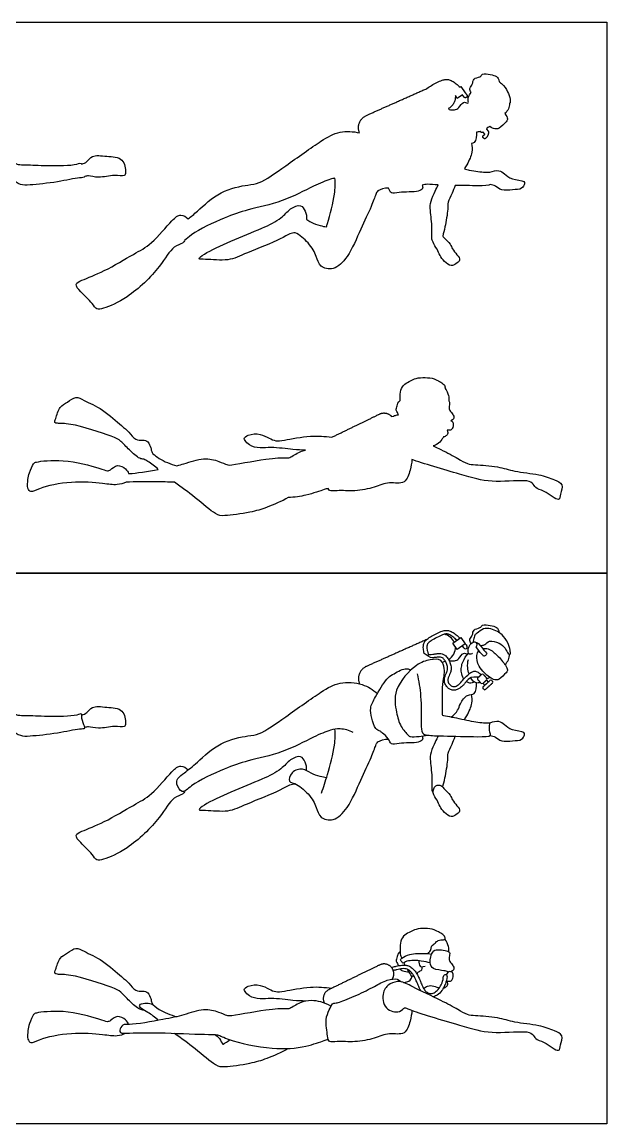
# Model space of a CAD drawing. Header units: millimetres. Extents: x 144.8 to 160.3, y 0.8 to 12.7.
# Drawn here: x 157.489 to 160.098, y 6.8 to 11.717 of the extents above; entities that cross this region are included whole.
import ezdxf

# ---------------------------------------------------------------- set-up
doc = ezdxf.new("R2010")
doc.units = ezdxf.units.MM
for name, color, linetype, true_color in [('AG-OUTLINE', 7, 'Continuous', 0x8000ff), ('AG-PEOPLE', 7, 'Continuous', 0x66ccff), ('X-VPRT', 6, 'Continuous', 0xff00ff)]:
    doc.layers.add(name, color=color, linetype=linetype, true_color=true_color)

msp = doc.modelspace()

# ---------------------------------------------------------------- linework, layer by layer
at = {"layer": 'AG-OUTLINE'}
for points in [[(159.4427, 11.4255), (159.4467, 11.4283), (159.4661, 11.4005)], [(159.453, 11.3914), (159.4306, 11.3757), (159.4217, 11.3884)], [(159.5533, 11.216), (159.5453, 11.2248)], [(159.5607, 11.2389), (159.5687, 11.23)]]:
    msp.add_lwpolyline(points, dxfattribs=at)
for points, knots in [([(159.294, 11.4198), (159.3022, 11.4264), (159.3169, 11.4347), (159.3392, 11.447), (159.3602, 11.4566), (159.3789, 11.4614), (159.3963, 11.4598), (159.4132, 11.4508), (159.4285, 11.4384), (159.4383, 11.4296), (159.4427, 11.4255)], [3.7504632, 3.7504632, 3.7504632, 3.7504632, 3.8287863, 3.9193423, 4.004854, 4.0591588, 4.1114536, 4.1764701, 4.2481181, 4.3082053, 4.3082053, 4.3082053, 4.3082053]), ([(159.4924, 11.4015), (159.4889, 11.4071), (159.4825, 11.4221), (159.5008, 11.4384), (159.4991, 11.4672), (159.5343, 11.4691), (159.5411, 11.4888), (159.5782, 11.4819), (159.6061, 11.4768), (159.6145, 11.4633), (159.6177, 11.4501)], [0, 0, 0, 0, 0.275397, 0.563187, 0.862371, 1.189815, 1.439461, 1.796956, 2.132199, 2.393691, 2.393691, 2.393691, 2.393691]), ([(159.6177, 11.4501), (159.6219, 11.4473), (159.6341, 11.4375), (159.6577, 11.4064), (159.6661, 11.3752), (159.6683, 11.3566), (159.6631, 11.354)], [-2.869663, -2.869663, -2.869663, -2.869663, -2.680866, -2.285493, -1.925115, -1.671426, -1.671426, -1.671426, -1.671426]), ([(159.3941, 11.3258), (159.4016, 11.3238), (159.418, 11.3237), (159.4389, 11.3324), (159.4557, 11.3638), (159.4709, 11.3569), (159.4765, 11.3542)], [0, 0, 0, 0, 0.276522, 0.547925, 0.864902, 1.110295, 1.110295, 1.110295, 1.110295]), ([(159.4804, 11.3585), (159.4783, 11.3634), (159.4782, 11.383), (159.4863, 11.3958), (159.4924, 11.4015)], [0.2950864, 0.2950864, 0.2950864, 0.2950864, 0.5046279, 0.795665, 0.795665, 0.795665, 0.795665]), ([(159.6432, 11.3084), (159.6493, 11.2993), (159.6579, 11.2829), (159.6483, 11.2718), (159.6273, 11.2489), (159.6166, 11.2429), (159.6094, 11.2389), (159.5967, 11.2387), (159.5842, 11.2446), (159.5759, 11.2505)], [2.948003, 2.948003, 2.948003, 2.948003, 3.183397, 3.402937, 3.777639, 3.777639, 3.777639, 4.03128, 4.304219, 4.304219, 4.304219, 4.304219]), ([(159.6631, 11.354), (159.663, 11.3458), (159.6602, 11.3291), (159.6496, 11.3144), (159.6432, 11.3084)], [-0.5778474, -0.5778474, -0.5778474, -0.5778474, -0.2936493, 0, 0, 0, 0]), ([(158.2298, 10.838), (158.2425, 10.8479), (158.2833, 10.8818), (158.3681, 10.9657), (158.4962, 10.9913), (158.5504, 10.9942), (158.669, 11.0771), (158.8192, 11.1853), (158.8994, 11.2319), (158.9665, 11.2288), (158.9941, 11.2221)], [5.681438, 5.681438, 5.681438, 5.681438, 6.021556, 6.683772, 7.321634, 7.734945, 8.411487, 9.204973, 9.762435, 10.257848, 10.257848, 10.257848, 10.257848]), ([(159.5155, 11.2259), (159.5182, 11.2103), (159.5136, 11.1801), (159.4985, 11.1755), (159.4943, 11.1747)], [-1.8052505, -1.8052505, -1.8052505, -1.8052505, -1.4108198, -1.2762526, -1.2762526, -1.2762526, -1.2762526]), ([(159.4943, 11.1747), (159.4965, 11.1619), (159.4987, 11.134), (159.4816, 11.0935), (159.4658, 11.0673), (159.4619, 11.061)], [-3.3514971, -3.3514971, -3.3514971, -3.3514971, -2.9937081, -2.5493071, -2.410511, -2.410511, -2.410511, -2.410511]), ([(157.3899, 11.1223), (157.4136, 11.1081), (157.4514, 11.0904), (157.4708, 11.0795), (157.5107, 11.0802), (157.6016, 11.0752), (157.7269, 11.0757), (157.752, 11.0899), (157.7559, 11.0825)], [3.093581, 3.093581, 3.093581, 3.093581, 3.517519, 3.774498, 4.097412, 4.637961, 5.262203, 5.521277, 5.521277, 5.521277, 5.521277]), ([(157.7559, 11.0825), (157.7637, 11.0857), (157.7803, 11.0918), (157.8004, 11.1261), (157.8672, 11.1162), (157.944, 11.1148), (157.953, 11.0474), (157.9473, 11.0252), (157.8974, 11.0379), (157.8323, 11.0177), (157.786, 11.0329), (157.7743, 11.0289), (157.769, 11.0277)], [0, 0, 0, 0, 0.264539, 0.568826, 0.992126, 1.434216, 1.830584, 2.042862, 2.390657, 2.838711, 3.193427, 3.406458, 3.406458, 3.406458, 3.406458]), ([(157.769, 11.0277), (157.7662, 11.0224), (157.7381, 11.0229), (157.6476, 11.0009), (157.528, 10.9895), (157.4808, 10.9878), (157.4399, 11.0196), (157.3509, 11.0389), (157.2985, 11.0756), (157.2828, 11.0774), (157.2765, 11.0768)], [6.071273, 6.071273, 6.071273, 6.071273, 6.332975, 6.869522, 7.467786, 7.822873, 8.195216, 8.71649, 9.141791, 9.380445, 9.380445, 9.380445, 9.380445]), ([(158.8847, 11.02), (158.8783, 11.0189), (158.8528, 11.0124), (158.7835, 10.9834), (158.6521, 10.9123), (158.4946, 10.8803), (158.3949, 10.8462), (158.2573, 10.7829), (158.223, 10.7477), (158.2149, 10.7435)], [0.649562, 0.649562, 0.649562, 0.649562, 0.824676, 1.343468, 2.053533, 2.7728, 3.380004, 4.113445, 4.382067, 4.382067, 4.382067, 4.382067]), ([(158.8468, 10.8024), (158.8482, 10.8072), (158.8609, 10.8503), (158.8875, 10.9489), (158.8856, 10.9961), (158.8847, 11.02)], [0.447201, 0.447201, 0.447201, 0.447201, 0.534125, 1.198796, 1.683386, 1.683386, 1.683386, 1.683386]), ([(159.4619, 11.061), (159.4693, 11.0594), (159.504, 11.0521), (159.5491, 11.0447), (159.5742, 11.048), (159.5759, 11.0463)], [-5.04288, -5.04288, -5.04288, -5.04288, -4.9074062, -4.409455, -4.1430752, -4.1430752, -4.1430752, -4.1430752]), ([(159.5759, 11.0463), (159.5879, 11.0527), (159.6176, 11.0582), (159.6421, 11.0389), (159.672, 11.0126), (159.7291, 11.0099), (159.7325, 10.9944), (159.719, 10.9684), (159.6766, 10.9698), (159.6273, 10.9611), (159.6026, 10.986), (159.5857, 10.99), (159.5777, 10.9921)], [-3.297292, -3.297292, -3.297292, -3.297292, -2.931298, -2.623316, -2.255817, -1.842571, -1.654225, -1.373828, -1.00753, -0.607774, -0.285679, 0, 0, 0, 0]), ([(159.1232, 10.9758), (159.1072, 10.9776), (159.0733, 10.9652), (159.0665, 10.947), (159.0451, 10.888), (158.9988, 10.7921), (158.9474, 10.6699), (158.8834, 10.6067), (158.8147, 10.6214), (158.8021, 10.6762), (158.7764, 10.7254), (158.7252, 10.7678), (158.7074, 10.776)], [-6.758934, -6.758934, -6.758934, -6.758934, -6.360489, -6.117351, -5.682702, -5.077221, -4.40925, -3.889958, -3.466137, -3.054805, -2.534527, -2.10587, -2.10587, -2.10587, -2.10587]), ([(159.2734, 10.9892), (159.2754, 10.9849), (159.2788, 10.9729), (159.2553, 10.956), (159.1728, 10.9608), (159.1342, 10.947), (159.1286, 10.9671), (159.1232, 10.9758)], [0, 0, 0, 0, 0.21692, 0.491506, 1.0205, 1.357299, 1.640295, 1.640295, 1.640295, 1.640295]), ([(159.3234, 10.735), (159.3209, 10.7389), (159.3133, 10.7477), (159.3209, 10.7981), (159.3085, 10.8752), (159.31, 10.9164), (159.3318, 10.9616), (159.3407, 10.9806), (159.3456, 10.9901)], [-2.214264, -2.214264, -2.214264, -2.214264, -2.001522, -1.603106, -1.090744, -0.719368, -0.324103, 0, 0, 0, 0]), ([(159.4212, 10.988), (159.4161, 10.9757), (159.406, 10.9481), (159.3866, 10.912), (159.3901, 10.8817), (159.376, 10.8004), (159.3691, 10.7752), (159.3653, 10.7617)], [-1.866371, -1.866371, -1.866371, -1.866371, -1.580516, -1.201932, -0.883233, -0.371769, 0, 0, 0, 0]), ([(159.5777, 10.9921), (159.5725, 10.9869), (159.524, 10.9856), (159.4549, 10.9872), (159.4212, 10.988)], [-3.4777463, -3.4777463, -3.4777463, -3.4777463, -3.0575493, -2.6013572, -2.6013572, -2.6013572, -2.6013572]), ([(158.7074, 10.776), (158.6992, 10.7754), (158.6799, 10.7736), (158.6404, 10.7431), (158.4893, 10.6886), (158.4133, 10.6472), (158.3152, 10.6601), (158.267, 10.656), (158.3099, 10.6889), (158.4226, 10.7423), (158.5556, 10.7932), (158.6457, 10.8374), (158.6812, 10.8843), (158.7334, 10.9063), (158.7541, 10.8727), (158.7592, 10.8479), (158.7581, 10.8352)], [-6.582527, -6.582527, -6.582527, -6.582527, -6.297629, -5.899808, -5.177307, -4.625938, -4.056849, -3.74623, -3.426019, -2.768796, -2.067367, -1.504366, -1.065162, -0.676453, -0.354193, 0, 0, 0, 0]), ([(158.2149, 10.7435), (158.2121, 10.7387), (158.2064, 10.7265), (158.157, 10.7163), (158.1044, 10.6167), (157.9677, 10.4858), (157.8582, 10.4394), (157.8201, 10.4307), (157.8022, 10.4651), (157.7518, 10.5099), (157.7204, 10.5482), (157.7622, 10.5675), (157.8598, 10.6046), (157.986, 10.6822), (158.0677, 10.7231), (158.1528, 10.829), (158.1951, 10.8647), (158.2213, 10.8467), (158.2298, 10.838)], [0, 0, 0, 0, 0.23349, 0.601215, 1.198037, 2.002378, 2.622015, 2.934262, 3.262594, 3.751369, 4.104692, 4.425716, 5.022444, 5.720689, 6.28194, 6.944529, 7.339622, 7.686188, 7.686188, 7.686188, 7.686188]), ([(158.7581, 10.8352), (158.7648, 10.8319), (158.7834, 10.8199), (158.8182, 10.808), (158.8373, 10.804), (158.8468, 10.8024)], [-0.8839054, -0.8839054, -0.8839054, -0.8839054, -0.6847289, -0.3080924, 0, 0, 0, 0]), ([(159.3707, 10.7553), (159.3783, 10.7467), (159.4016, 10.7262), (159.4075, 10.7037), (159.4285, 10.6797), (159.4485, 10.653), (159.4235, 10.6382), (159.4031, 10.6235), (159.3716, 10.6481), (159.3521, 10.6746), (159.3421, 10.7031), (159.3255, 10.723), (159.3234, 10.735)], [-4.001396, -4.001396, -4.001396, -4.001396, -3.634249, -3.357218, -3.030291, -2.732689, -2.458136, -2.185642, -1.846324, -1.513667, -1.198413, -0.857991, -0.857991, -0.857991, -0.857991]), ([(159.1756, 10.0282), (159.1756, 10.0315), (159.1757, 10.0463), (159.1755, 10.075), (159.1941, 10.1036), (159.2223, 10.1145), (159.2461, 10.1293), (159.2878, 10.1316), (159.3267, 10.127), (159.3512, 10.1125), (159.3711, 10.1016), (159.3772, 10.0898), (159.3746, 10.0828)], [-4.351227, -4.351227, -4.351227, -4.351227, -4.247273, -3.892871, -3.561088, -3.243641, -2.935325, -2.5582, -2.188451, -1.876858, -1.595502, -1.372123, -1.372123, -1.372123, -1.372123]), ([(159.3746, 10.0828), (159.3824, 10.0733), (159.393, 10.0501), (159.393, 10.0346), (159.3925, 10.027)], [-0.6212659, -0.6212659, -0.6212659, -0.6212659, -0.2730945, 0, 0, 0, 0]), ([(158.0318, 9.7663), (158.0257, 9.767), (158.0117, 9.7671), (157.9654, 9.8071), (157.9304, 9.8496), (157.8878, 9.8702), (157.7094, 9.9286), (157.6506, 9.9244), (157.6317, 9.9292), (157.6407, 9.9501), (157.6545, 10.0032), (157.6919, 10.0186), (157.7294, 10.0508), (157.7685, 10.0253), (157.8516, 9.9907), (157.9301, 9.9153), (157.9662, 9.8905), (157.9922, 9.8482), (158.028, 9.8528), (158.0517, 9.8469), (158.0645, 9.8175), (158.0652, 9.8041), (158.0703, 9.7942), (158.073, 9.7898)], [0, 0, 0, 0, 0.246198, 0.686734, 1.106726, 1.507042, 2.292906, 2.736093, 2.933631, 3.177446, 3.59482, 3.958734, 4.332518, 4.690828, 5.243435, 5.839743, 6.224232, 6.602032, 6.927377, 7.200959, 7.510864, 7.724561, 7.950912, 7.950912, 7.950912, 7.950912]), ([(159.1678, 9.9645), (159.1665, 9.9679), (159.1628, 9.9771), (159.1552, 9.9839), (159.1631, 10.0045), (159.1646, 10.0207), (159.1756, 10.0282)], [-1.002268, -1.002268, -1.002268, -1.002268, -0.864978, -0.624428, -0.311471, 0, 0, 0, 0]), ([(159.3925, 10.027), (159.3983, 10.0185), (159.3927, 10.0017), (159.3934, 9.9866), (159.4079, 9.9697), (159.4177, 9.9558), (159.414, 9.9439), (159.4018, 9.9376)], [2.367822, 2.367822, 2.367822, 2.367822, 2.687238, 2.95821, 3.278325, 3.561527, 3.822843, 3.822843, 3.822843, 3.822843]), ([(159.1373, 9.9564), (159.1499, 9.9603), (159.1571, 9.9621), (159.1644, 9.9638), (159.1678, 9.9645)], [0.0454366, 0.0454366, 0.0454366, 0.0454366, 0.099878, 0.1491986, 0.1491986, 0.1491986, 0.1491986]), ([(159.4018, 9.9376), (159.407, 9.9361), (159.4151, 9.9283), (159.4108, 9.9009), (159.3978, 9.8945), (159.389, 9.8949), (159.3855, 9.8958)], [-0.9364342, -0.9364342, -0.9364342, -0.9364342, -0.7182747, -0.4340184, -0.2186902, -0.0590668, -0.0590668, -0.0590668, -0.0590668]), ([(159.3855, 9.8958), (159.3866, 9.8921), (159.3892, 9.8836), (159.3847, 9.8717), (159.3741, 9.8664), (159.3688, 9.8652)], [-1.545326, -1.545326, -1.545326, -1.545326, -1.4014725, -1.1817945, -1.0017089, -1.0017089, -1.0017089, -1.0017089]), ([(158.753, 9.8066), (158.7345, 9.8074), (158.699, 9.8081), (158.6007, 9.8218), (158.5534, 9.8133), (158.5019, 9.8249), (158.4853, 9.8486), (158.4762, 9.8589), (158.4994, 9.8786), (158.5522, 9.8813), (158.59, 9.8604), (158.6214, 9.8453), (158.6613, 9.8514), (158.7787, 9.8743), (158.8388, 9.8682), (158.8703, 9.8638)], [0, 0, 0, 0, 0.42741, 0.989308, 1.398104, 1.798298, 2.099012, 2.277752, 2.556566, 2.971349, 3.34967, 3.672121, 4.02858, 4.648542, 5.208015, 5.208015, 5.208015, 5.208015]), ([(159.3688, 9.8652), (159.3666, 9.8613), (159.3588, 9.8492), (159.3454, 9.835), (159.3319, 9.8284), (159.3232, 9.8259)], [1.436018, 1.436018, 1.436018, 1.436018, 1.4833382, 1.5880567, 1.6392722, 1.6392722, 1.6392722, 1.6392722]), ([(158.073, 9.7898), (158.0812, 9.7844), (158.1052, 9.7623), (158.1523, 9.7441), (158.1798, 9.7372)], [1.6888171, 1.6888171, 1.6888171, 1.6888171, 1.974939, 2.5037988, 2.5037988, 2.5037988, 2.5037988]), ([(158.1798, 9.7372), (158.1903, 9.7397), (158.2277, 9.7496), (158.2976, 9.7765), (158.3636, 9.7589), (158.4029, 9.7413), (158.4146, 9.7377), (158.579, 9.7699), (158.6609, 9.7737), (158.6842, 9.7703), (158.72, 9.7976), (158.7452, 9.8051), (158.753, 9.8066)], [-4.899355, -4.899355, -4.899355, -4.899355, -4.696009, -4.150199, -3.675281, -3.321043, -3.123784, -2.388718, -1.854162, -1.598779, -1.183847, -0.993781, -0.993781, -0.993781, -0.993781]), ([(159.3232, 9.8259), (159.3348, 9.8203), (159.3795, 9.7986), (159.4296, 9.7712), (159.4756, 9.7436), (159.5127, 9.7409), (159.614, 9.7352), (159.6846, 9.7094), (159.7939, 9.7007), (159.8601, 9.6767), (159.9058, 9.6559), (159.8899, 9.6132), (159.8876, 9.5697), (159.8182, 9.6293), (159.7784, 9.6333), (159.7671, 9.6648), (159.7242, 9.6739), (159.5728, 9.6591), (159.4569, 9.6952), (159.2732, 9.7478), (159.2282, 9.765)], [2.948952, 2.948952, 2.948952, 2.948952, 3.129842, 3.662269, 4.059997, 4.408171, 4.973406, 5.487283, 6.080675, 6.572179, 6.932424, 7.299135, 7.590207, 8.078299, 8.446516, 8.736123, 9.090378, 9.774333, 10.472168, 11.282708, 11.282708, 11.282708, 11.282708]), ([(157.9529, 9.6636), (157.9401, 9.6583), (157.9113, 9.6485), (157.844, 9.6595), (157.7101, 9.6701), (157.5721, 9.6416), (157.5282, 9.6145), (157.5115, 9.6375), (157.5146, 9.6769), (157.52, 9.7043), (157.5392, 9.7487), (157.5553, 9.7555), (157.6784, 9.7698), (157.8258, 9.7294), (157.869, 9.7123), (157.8841, 9.7181), (157.9135, 9.747), (157.9528, 9.7241), (157.9611, 9.7098), (157.9644, 9.7023)], [-7.012686, -7.012686, -7.012686, -7.012686, -6.643875, -6.182795, -5.50629, -4.818289, -4.450139, -4.194217, -3.841471, -3.519031, -3.138457, -2.915998, -2.292285, -1.561135, -1.198723, -0.985041, -0.641746, -0.284738, 0, 0, 0, 0]), ([(158.0967, 9.7206), (158.0823, 9.7337), (158.0577, 9.7538), (158.0374, 9.7631), (158.0318, 9.7663)], [0, 0, 0, 0, 0.4375332, 0.6362894, 0.6362894, 0.6362894, 0.6362894]), ([(159.2282, 9.765), (159.2274, 9.7489), (159.2206, 9.7195), (159.2013, 9.6502), (159.1237, 9.6676), (159.0607, 9.6386), (158.9748, 9.6215), (158.8995, 9.6287), (158.862, 9.6213), (158.8562, 9.6317), (158.8549, 9.636)], [-4.839511, -4.839511, -4.839511, -4.839511, -4.441168, -4.003739, -3.540402, -3.060498, -2.523644, -2.016695, -1.681037, -1.53247, -1.53247, -1.53247, -1.53247]), ([(157.9644, 9.7023), (157.9655, 9.7023), (157.9937, 9.7024), (158.0511, 9.7122), (158.0967, 9.7206)], [-5.9884835, -5.9884835, -5.9884835, -5.9884835, -5.9613208, -5.3521425, -5.3521425, -5.3521425, -5.3521425]), ([(158.1697, 9.6631), (158.1554, 9.6636), (158.0751, 9.6662), (157.9991, 9.6656), (157.9577, 9.6637), (157.9529, 9.6636)], [-8.0000312, -8.0000312, -8.0000312, -8.0000312, -7.8439787, -7.1230192, -7.0158852, -7.0158852, -7.0158852, -7.0158852]), ([(158.6765, 9.595), (158.6464, 9.578), (158.5807, 9.5493), (158.5092, 9.5283), (158.3922, 9.511), (158.3499, 9.5177), (158.2586, 9.6), (158.2006, 9.6406), (158.1697, 9.6631)], [-3.305358, -3.305358, -3.305358, -3.305358, -2.721742, -2.207006, -1.600099, -1.227853, -0.613462, 0, 0, 0, 0]), ([(158.8549, 9.636), (158.8486, 9.6341), (158.8345, 9.6305), (158.7653, 9.6052), (158.7047, 9.5963), (158.6765, 9.595)], [-11.718404, -11.718404, -11.718404, -11.718404, -11.464338, -10.938118, -10.546163, -10.546163, -10.546163, -10.546163])]:
    msp.add_open_spline(points, degree=3, knots=knots, dxfattribs=at)
for points, weights, degree, knots in [([(158.9941, 11.2221), (158.9721, 11.2764), (159.0256, 11.3002), (159.1529, 11.3569), (159.294, 11.4198)], [0.985910677189, 0.714329556957, 1, 1, 1], 2, [-3.345735, -3.345735, -3.345735, -3.040782, -3.040782, -2.126353, -2.126353, -2.126353]), ([(159.4661, 11.4005), (159.4685, 11.3975), (159.4708, 11.3945), (159.473, 11.3914), (159.4757, 11.3876), (159.4749, 11.383), (159.471, 11.3803), (159.4672, 11.3776), (159.4626, 11.3784), (159.4599, 11.3822), (159.4577, 11.3854), (159.4554, 11.3884), (159.453, 11.3914)], [1, 1, 1, 1, 0.804737854125, 0.804737854125, 1, 0.804737854125, 0.804737854125, 1, 1, 1, 1], 3, [4.4207251, 4.4207251, 4.4207251, 4.4207251, 4.4581136, 4.4581136, 4.4581136, 4.4992307, 4.4992307, 4.4992307, 4.5403477, 4.5403477, 4.5403477, 4.5779004, 4.5779004, 4.5779004, 4.5779004]), ([(159.5453, 11.2248), (159.5405, 11.2204), (159.5361, 11.2252), (159.5345, 11.227), (159.5328, 11.2288)], [1, 0.707106781184, 1, 1, 1], 2, [0.30477632, 0.30477632, 0.30477632, 0.33815998, 0.33815998, 0.35412362, 0.35412362, 0.35412362]), ([(159.5456, 11.2011), (159.5417, 11.2054), (159.546, 11.2093), (159.5496, 11.2127), (159.5533, 11.216)], [1, 0.707106781186, 1, 1, 1], 2, [0, 0, 0, 0.03006074, 0.03006074, 0.05278855, 0.05278855, 0.05278855]), ([(159.5687, 11.23), (159.5718, 11.2112), (159.5567, 11.1975), (159.5524, 11.1936), (159.5485, 11.1979), (159.547, 11.1995), (159.5456, 11.2011)], [1, 1, 1, 0.707106781188, 1, 1, 1], 2, [0.1006533, 0.1006533, 0.1006533, 0.2597763, 0.2597763, 0.3110336, 0.3110336, 0.3350309, 0.3350309, 0.3350309]), ([(158.8703, 9.8638), (158.9816, 9.918), (159.0841, 9.9679), (159.1153, 9.9831), (159.1373, 9.9564)], [1, 1, 1, 0.754113887908, 0.921074344028], 2, [-2.1297021, -2.1297021, -2.1297021, -1.4257041, -1.4257041, -1.2353211, -1.2353211, -1.2353211])]:
    msp.add_rational_spline(points, weights, degree=degree, knots=knots, dxfattribs=at)
for points, weights in [([(159.4217, 11.3884), (159.425, 11.3499), (159.3914, 11.3307)], [0.898304588762, 0.783818233246, 0.962220697153]), ([(159.5628, 11.2438), (159.5629, 11.2408), (159.5607, 11.2389)], [0.854419389674, 0.842291835236, 1])]:
    msp.add_rational_spline(points, weights, degree=2, dxfattribs=at)
for points in [[(159.4765, 11.3542), (159.4778, 11.3557), (159.4791, 11.3572), (159.4804, 11.3585)], [(159.3914, 11.3307), (159.3923, 11.3291), (159.3932, 11.3274), (159.3941, 11.3258)], [(159.5328, 11.2288), (159.5269, 11.2265), (159.5209, 11.225), (159.5155, 11.2259)], [(159.5759, 11.2505), (159.5715, 11.2479), (159.5673, 11.2459), (159.5628, 11.2438)], [(159.2983, 10.9933), (159.2899, 10.9916), (159.2819, 10.9903), (159.2734, 10.9892)], [(159.3456, 10.9901), (159.3264, 10.9906), (159.3108, 10.9914), (159.2983, 10.9933)], [(159.3653, 10.7617), (159.3669, 10.7598), (159.3686, 10.7577), (159.3707, 10.7553)]]:
    msp.add_open_spline(points, degree=3, dxfattribs=at)
at = {"layer": 'AG-PEOPLE'}
msp.add_line((159.3638, 8.8599), (159.3768, 8.8657), dxfattribs=at)
for points in [[(159.4112, 8.9454), (159.4467, 8.9701), (159.4661, 8.9423), (159.4306, 8.9175)], [(159.5453, 8.7666), (159.5607, 8.7807), (159.5687, 8.7719), (159.5533, 8.7578)]]:
    msp.add_lwpolyline(points, close=True, dxfattribs=at)
for centre, radius, start, end in [((159.3613, 8.9252), 0.0607, 23.493, 79.8542), ((159.3613, 8.9252), 0.0607, 299.7453, 4.8128), ((159.4665, 8.9286), 0.00798, 215.0403, 35.0403), ((159.5424, 8.8007), 0.00648, 42.3162, 132.3162), ((159.527, 8.7867), 0.00648, 132.3162, 222.3162), ((159.5304, 8.7985), 0.00798, 213.7527, 222.3162), ((159.5409, 8.7714), 0.00648, 222.3162, 312.3162), ((159.5499, 8.7468), 0.00583, 132.3162, 222.3162), ((159.5563, 8.7855), 0.00648, 312.3162, 42.3162), ((159.58, 8.7742), 0.00583, 42.3162, 132.3162), ((159.5829, 8.771), 0.00583, 312.3162, 42.3162), ((159.5528, 8.7437), 0.00583, 222.3162, 312.3162), ((159.377, 7.4583), 0.00798, 355.328, 175.328)]:
    msp.add_arc(centre, radius, start, end, dxfattribs=at)
for points, knots in [([(159.2829, 8.8996), (159.2812, 8.9065), (159.2783, 8.9214), (159.279, 8.9412), (159.2872, 8.9554), (159.2988, 8.9663), (159.3169, 8.9766), (159.3392, 8.9888), (159.3602, 8.9985), (159.3789, 9.0033), (159.3963, 9.0017), (159.4132, 8.9926), (159.4285, 8.9802), (159.4383, 8.9714), (159.4427, 8.9673)], [-0.9272161, -0.9272161, -0.9272161, -0.9272161, -0.8567102, -0.7770599, -0.7373623, -0.698817, -0.6217343, -0.5326126, -0.4484552, -0.3950104, -0.3435439, -0.2795571, -0.2090438, -0.1499083, -0.1499083, -0.1499083, -0.1499083]), ([(159.4924, 8.9433), (159.4889, 8.949), (159.4825, 8.9639), (159.5008, 8.9802), (159.4991, 9.0091), (159.5343, 9.0109), (159.5411, 9.0306), (159.5782, 9.0237), (159.6061, 9.0186), (159.6145, 9.0052), (159.6177, 8.9919)], [0, 0, 0, 0, 0.275397, 0.563187, 0.862371, 1.189815, 1.439461, 1.796956, 2.132199, 2.393691, 2.393691, 2.393691, 2.393691]), ([(159.5322, 8.9355), (159.5392, 8.9354), (159.5549, 8.9356), (159.5724, 8.9613), (159.6189, 8.9476), (159.6452, 8.926), (159.6547, 8.8983), (159.6689, 8.8932), (159.6661, 8.917), (159.6577, 8.9482), (159.6312, 8.9832), (159.6102, 8.9974), (159.5801, 9.0109), (159.5463, 9.0138), (159.52, 8.9896), (159.507, 8.9829), (159.5032, 8.9604), (159.5015, 8.9532), (159.5009, 8.9493)], [0, 0, 0, 0, 0.262059, 0.554178, 0.929455, 1.270669, 1.573193, 1.737544, 1.977234, 2.317727, 2.691284, 2.980472, 3.304771, 3.632104, 3.963054, 4.179454, 4.440295, 4.636788, 4.636788, 4.636788, 4.636788]), ([(159.4293, 8.958), (159.4221, 8.9644), (159.4158, 8.9699), (159.4067, 8.977), (159.3988, 8.9821), (159.3918, 8.9853), (159.3833, 8.9872), (159.3742, 8.9858), (159.3634, 8.9821), (159.3477, 8.9752), (159.3309, 8.9661), (159.315, 8.9571), (159.3055, 8.9508), (159.2998, 8.9452), (159.297, 8.9403), (159.2952, 8.9347), (159.2947, 8.9264), (159.2957, 8.916), (159.2971, 8.9088), (159.3006, 8.896)], [0.1502509, 0.1502509, 0.1502509, 0.1502509, 0.2006571, 0.2393042, 0.2725856, 0.3002096, 0.3207663, 0.3643219, 0.3959909, 0.4423332, 0.5468931, 0.5980203, 0.6364894, 0.6678341, 0.6818274, 0.6960947, 0.7304443, 0.7693725, 0.8073823, 0.8073823, 0.8073823, 0.8073823]), ([(159.4983, 8.9001), (159.4938, 8.8977), (159.4791, 8.8904), (159.477, 8.9231), (159.4904, 8.944), (159.5089, 8.9547), (159.5207, 8.9408), (159.5159, 8.9301), (159.5127, 8.926)], [0, 0, 0, 0, 0.224065, 0.504628, 0.799894, 1.039822, 1.248079, 1.473736, 1.473736, 1.473736, 1.473736]), ([(159.5115, 8.9496), (159.5253, 8.9456), (159.5339, 8.9312), (159.5616, 8.9022), (159.562, 8.8957), (159.5498, 8.8823), (159.5385, 8.8993), (159.5211, 8.9172), (159.5147, 8.9289)], [0, 0, 0, 0, 0.297942, 0.698781, 0.849861, 1.079604, 1.329604, 1.733861, 1.733861, 1.733861, 1.733861]), ([(159.5237, 8.7941), (159.4919, 8.7952), (159.4821, 8.7868), (159.4703, 8.7742), (159.462, 8.7636), (159.4537, 8.7543), (159.444, 8.7459), (159.4328, 8.7391), (159.4188, 8.7346), (159.404, 8.7359), (159.3912, 8.7431), (159.3804, 8.7543), (159.3717, 8.7714), (159.3727, 8.7911), (159.3798, 8.8071), (159.3857, 8.8197), (159.3884, 8.8343), (159.3847, 8.8504), (159.3785, 8.8637), (159.372, 8.8727), (159.3668, 8.8783), (159.3602, 8.8824), (159.3508, 8.8838), (159.3385, 8.8825), (159.3231, 8.8799), (159.3114, 8.8782), (159.2829, 8.8996)], [-2.269407, -2.269407, -2.269407, -2.269407, -2.171795, -2.120235, -2.067571, -2.015008, -1.974337, -1.919062, -1.862656, -1.80508, -1.749329, -1.694957, -1.624234, -1.530796, -1.473414, -1.419835, -1.369524, -1.302604, -1.230747, -1.198491, -1.173351, -1.141605, -1.109345, -1.064355, -0.997269, -0.927216, -0.927216, -0.927216, -0.927216]), ([(159.302, 8.8948), (159.321, 8.8957), (159.3305, 8.8974), (159.344, 8.8994), (159.3571, 8.8994), (159.3692, 8.896), (159.3812, 8.8874), (159.3916, 8.8733), (159.4, 8.8553), (159.4043, 8.8364), (159.4023, 8.819), (159.3967, 8.8054), (159.3921, 8.7956), (159.3892, 8.7875), (159.3879, 8.7786), (159.3905, 8.7688), (159.3966, 8.7604), (159.4028, 8.7548), (159.4101, 8.7513), (159.4182, 8.7512), (159.4264, 8.754), (159.4335, 8.7582), (159.4404, 8.7637), (159.4498, 8.7738), (159.4625, 8.7902), (159.478, 8.8045), (159.4893, 8.8131), (159.4957, 8.817), (159.5009, 8.8195), (159.5077, 8.8207), (159.5155, 8.8196), (159.5258, 8.8147), (159.5328, 8.8087), (159.5363, 8.8039)], [0.813657, 0.813657, 0.813657, 0.813657, 0.861396, 0.912003, 0.953556, 0.994633, 1.038361, 1.102513, 1.171714, 1.241017, 1.298741, 1.34795, 1.390611, 1.410184, 1.434833, 1.481877, 1.51101, 1.54039, 1.566658, 1.591861, 1.62154, 1.654765, 1.675499, 1.712017, 1.796057, 1.886621, 1.92648, 1.941138, 1.962763, 1.985678, 2.01087, 2.041728, 2.102538, 2.102538, 2.102538, 2.102538]), ([(159.3941, 8.8676), (159.4016, 8.8656), (159.418, 8.8655), (159.4389, 8.8742), (159.4557, 8.9056), (159.4709, 8.8987), (159.4765, 8.896)], [0, 0, 0, 0, 0.276522, 0.547925, 0.864902, 1.110295, 1.110295, 1.110295, 1.110295]), ([(159.459, 8.7851), (159.4467, 8.8069), (159.4478, 8.8385), (159.4542, 8.8638), (159.4701, 8.8899), (159.4804, 8.9004)], [0.553305, 0.553305, 0.553305, 0.553305, 0.96489, 1.283876, 1.69069, 1.69069, 1.69069, 1.69069]), ([(159.5442, 8.9209), (159.5522, 8.9223), (159.5726, 8.9208), (159.5917, 8.9058), (159.6284, 8.8734), (159.6599, 8.827), (159.6483, 8.8137), (159.6273, 8.7907), (159.6166, 8.7848), (159.6094, 8.7807), (159.5963, 8.7805), (159.5723, 8.7923), (159.522, 8.8392), (159.5146, 8.8857), (159.5221, 8.9063), (159.5268, 8.9117)], [1.842442, 1.842442, 1.842442, 1.842442, 2.068926, 2.363962, 2.775945, 3.183397, 3.402937, 3.777639, 3.777639, 3.777639, 4.03128, 4.320265, 4.79027, 5.192744, 5.418382, 5.418382, 5.418382, 5.418382]), ([(159.2512, 8.809), (159.2585, 8.7757), (159.2702, 8.7116), (159.2702, 8.5916), (159.269, 8.5422), (159.3018, 8.5327), (159.3725, 8.5314), (159.5112, 8.527), (159.5857, 8.529), (159.5731, 8.5478), (159.5731, 8.5835), (159.5781, 8.5904), (159.5491, 8.5865), (159.4831, 8.5974), (159.4032, 8.6164), (159.3652, 8.6208), (159.364, 8.6307), (159.3642, 8.6763), (159.3631, 8.7466), (159.3717, 8.7963), (159.3743, 8.8309), (159.3625, 8.877), (159.305, 8.8727), (159.2431, 8.8526), (159.1406, 8.7409), (159.1582, 8.638), (159.174, 8.5755), (159.2101, 8.5351), (159.221, 8.5266), (159.2619, 8.5293), (159.2855, 8.5325), (159.2983, 8.5351)], [0, 0, 0, 0, 0.579503, 1.210037, 1.580224, 1.868414, 2.351181, 3.057549, 3.490891, 3.703649, 4.049236, 4.166242, 4.425764, 4.910894, 5.448394, 5.772217, 5.918842, 6.295737, 6.79126, 7.195522, 7.535754, 7.891704, 8.284282, 8.754315, 9.433481, 10.002054, 10.468346, 10.870584, 11.075526, 11.428107, 11.785706, 11.785706, 11.785706, 11.785706]), ([(159.3006, 8.896), (159.3008, 8.8957), (159.301, 8.895), (159.3017, 8.8949), (159.302, 8.8948)], [0.807382312, 0.807382312, 0.807382312, 0.807382312, 0.810869238, 0.813656643, 0.813656643, 0.813656643, 0.813656643]), ([(159.4829, 8.8081), (159.4797, 8.8174), (159.475, 8.8398), (159.4771, 8.8604), (159.48, 8.8722)], [1.1314417, 1.1314417, 1.1314417, 1.1314417, 1.3800867, 1.7261964, 1.7261964, 1.7261964, 1.7261964]), ([(159.6432, 8.8502), (159.6496, 8.8562), (159.6602, 8.8709), (159.663, 8.8876), (159.6631, 8.8958)], [0, 0, 0, 0, 0.2936493, 0.5778474, 0.5778474, 0.5778474, 0.5778474]), ([(159.2734, 8.531), (159.2754, 8.5267), (159.2788, 8.5147), (159.2553, 8.4978), (159.1728, 8.5026), (159.1338, 8.4887), (159.1254, 8.5212), (159.0975, 8.544), (159.0865, 8.5535), (159.0617, 8.5619), (159.0484, 8.6127), (159.0393, 8.6567), (159.0644, 8.7063), (159.114, 8.7876), (159.139, 8.8043), (159.1984, 8.8385), (159.2157, 8.8288), (159.2237, 8.8256)], [0, 0, 0, 0, 0.21692, 0.491506, 1.0205, 1.357299, 1.652758, 1.994657, 2.213198, 2.483427, 2.888349, 3.267219, 3.695741, 4.245407, 4.579175, 5.030656, 5.321829, 5.321829, 5.321829, 5.321829]), ([(158.9667, 8.5468), (158.9487, 8.5563), (158.907, 8.5665), (158.8628, 8.5584), (158.7835, 8.5252), (158.6521, 8.4541), (158.4946, 8.4221), (158.3949, 8.388), (158.2462, 8.3196), (158.2049, 8.2679), (158.1746, 8.3162), (158.1817, 8.3442), (158.2161, 8.3686), (158.2752, 8.4156), (158.3681, 8.5075), (158.4962, 8.5331), (158.5504, 8.536), (158.669, 8.6189), (158.8192, 8.7271), (158.9025, 8.7755), (159.0088, 8.7677), (159.0541, 8.7381), (159.0739, 8.7207)], [0, 0, 0, 0, 0.447965, 0.824676, 1.343468, 2.053533, 2.7728, 3.380004, 4.113445, 4.51251, 4.875554, 5.169763, 5.524331, 6.021556, 6.683772, 7.321634, 7.734945, 8.411487, 9.204973, 9.762435, 10.328957, 10.838119, 10.838119, 10.838119, 10.838119]), ([(159.4037, 8.6151), (159.4147, 8.6235), (159.4352, 8.6453), (159.4412, 8.675), (159.4727, 8.7203), (159.512, 8.7116), (159.5182, 8.7521), (159.5155, 8.7677)], [0, 0, 0, 0, 0.370314, 0.69361, 1.09541, 1.41082, 1.805251, 1.805251, 1.805251, 1.805251]), ([(159.5064, 8.7714), (159.5, 8.7686), (159.4899, 8.7644), (159.4757, 8.7707), (159.4706, 8.7742)], [0, 0, 0, 0, 0.2623008, 0.4210089, 0.4210089, 0.4210089, 0.4210089]), ([(159.5328, 8.7707), (159.5269, 8.7683), (159.5087, 8.7639), (159.4957, 8.7806), (159.4894, 8.7928)], [0.4852878, 0.4852878, 0.4852878, 0.4852878, 0.6519795, 0.9923481, 0.9923481, 0.9923481, 0.9923481]), ([(157.2765, 8.6186), (157.2685, 8.6179), (157.2465, 8.6115), (157.1956, 8.5777), (157.1725, 8.5793), (157.2094, 8.6239), (157.2311, 8.7101), (157.2747, 8.7282), (157.2883, 8.736), (157.3094, 8.7254), (157.3731, 8.6687), (157.4498, 8.6332), (157.4708, 8.6213), (157.5107, 8.622), (157.6016, 8.617), (157.7269, 8.6175), (157.759, 8.6357), (157.7528, 8.6071), (157.7667, 8.5762), (157.7715, 8.5641), (157.7381, 8.5647), (157.6476, 8.5427), (157.528, 8.5313), (157.4808, 8.5296), (157.4399, 8.5614), (157.3509, 8.5807), (157.2985, 8.6174), (157.2828, 8.6192), (157.2765, 8.6186)], [0, 0, 0, 0, 0.293227, 0.71179, 0.888701, 1.244026, 1.754163, 2.09475, 2.286237, 2.517051, 3.013517, 3.502172, 3.749847, 4.061071, 4.582052, 5.183694, 5.433389, 5.670492, 5.988303, 6.136949, 6.393457, 6.919355, 7.505746, 7.853785, 8.218738, 8.729667, 9.146527, 9.380445, 9.380445, 9.380445, 9.380445]), ([(159.4619, 8.6029), (159.4658, 8.6091), (159.4816, 8.6353), (159.4987, 8.6758), (159.4965, 8.7037), (159.4943, 8.7165)], [2.410511, 2.410511, 2.410511, 2.410511, 2.5493071, 2.9937081, 3.3514971, 3.3514971, 3.3514971, 3.3514971]), ([(157.7559, 8.6244), (157.7637, 8.6275), (157.7803, 8.6337), (157.8004, 8.668), (157.8672, 8.658), (157.944, 8.6566), (157.953, 8.5892), (157.9473, 8.5671), (157.8974, 8.5797), (157.8323, 8.5595), (157.786, 8.5748), (157.7743, 8.5707), (157.769, 8.5695)], [0, 0, 0, 0, 0.264539, 0.568826, 0.992126, 1.434216, 1.830584, 2.042862, 2.390657, 2.838711, 3.193427, 3.406458, 3.406458, 3.406458, 3.406458]), ([(158.8248, 8.2764), (158.8344, 8.3037), (158.8512, 8.3565), (158.8875, 8.4908), (158.8856, 8.5379), (158.8847, 8.5618)], [0, 0, 0, 0, 0.534125, 1.198796, 1.683386, 1.683386, 1.683386, 1.683386]), ([(159.5777, 8.5339), (159.5857, 8.5318), (159.6026, 8.5278), (159.6273, 8.503), (159.6766, 8.5116), (159.719, 8.5102), (159.7325, 8.5362), (159.7291, 8.5517), (159.672, 8.5544), (159.6421, 8.5807), (159.6176, 8.6), (159.5879, 8.5945), (159.5759, 8.5881)], [0, 0, 0, 0, 0.285679, 0.607774, 1.00753, 1.373828, 1.654225, 1.842571, 2.255817, 2.623316, 2.931298, 3.297292, 3.297292, 3.297292, 3.297292]), ([(158.8468, 8.3443), (158.8373, 8.3458), (158.8182, 8.3498), (158.7766, 8.3641), (158.742, 8.3904), (158.689, 8.3748), (158.6741, 8.3234), (158.7085, 8.3234), (158.7761, 8.2677), (158.8021, 8.218), (158.8147, 8.1632), (158.8834, 8.1485), (158.9474, 8.2117), (158.9988, 8.3339), (159.0451, 8.4298), (159.0665, 8.4888), (159.0733, 8.507), (159.1072, 8.5195), (159.1232, 8.5176)], [0, 0, 0, 0, 0.308092, 0.684729, 1.055783, 1.45621, 1.813842, 2.091066, 2.534527, 3.054805, 3.466137, 3.889958, 4.40925, 5.077221, 5.682702, 6.117351, 6.360489, 6.758934, 6.758934, 6.758934, 6.758934]), ([(159.3456, 8.5319), (159.3407, 8.5224), (159.3318, 8.5034), (159.31, 8.4582), (159.3085, 8.417), (159.3209, 8.3399), (159.3133, 8.2895), (159.3209, 8.2807), (159.3234, 8.2769)], [0, 0, 0, 0, 0.324103, 0.719368, 1.090744, 1.603106, 2.001522, 2.214264, 2.214264, 2.214264, 2.214264]), ([(159.3653, 8.3035), (159.3691, 8.317), (159.376, 8.3423), (159.3901, 8.4235), (159.3866, 8.4539), (159.406, 8.4899), (159.4161, 8.5176), (159.4212, 8.5299)], [0, 0, 0, 0, 0.371769, 0.883233, 1.201932, 1.580516, 1.866371, 1.866371, 1.866371, 1.866371]), ([(158.7581, 8.377), (158.7592, 8.3897), (158.7541, 8.4145), (158.7334, 8.4481), (158.6812, 8.4261), (158.6457, 8.3792), (158.5556, 8.3351), (158.4226, 8.2842), (158.3099, 8.2307), (158.267, 8.1978), (158.3152, 8.202), (158.4133, 8.1891), (158.4893, 8.2304), (158.6404, 8.2849), (158.6799, 8.3154), (158.6992, 8.3172), (158.7074, 8.3178)], [0, 0, 0, 0, 0.354193, 0.676453, 1.065162, 1.504366, 2.067367, 2.768796, 3.426019, 3.74623, 4.056849, 4.625938, 5.177307, 5.899808, 6.297629, 6.582527, 6.582527, 6.582527, 6.582527]), ([(158.2149, 8.2853), (158.2121, 8.2805), (158.2064, 8.2683), (158.157, 8.2581), (158.1044, 8.1585), (157.9677, 8.0276), (157.8582, 7.9812), (157.8201, 7.9725), (157.8022, 8.0069), (157.7518, 8.0517), (157.7204, 8.09), (157.7622, 8.1093), (157.8598, 8.1464), (157.986, 8.224), (158.0677, 8.2649), (158.1528, 8.3708), (158.1951, 8.4065), (158.2213, 8.3886), (158.2298, 8.3798)], [0, 0, 0, 0, 0.23349, 0.601215, 1.198037, 2.002378, 2.622015, 2.934262, 3.262594, 3.751369, 4.104692, 4.425716, 5.022444, 5.720689, 6.28194, 6.944529, 7.339622, 7.686188, 7.686188, 7.686188, 7.686188]), ([(159.3707, 8.2971), (159.3656, 8.3029), (159.3601, 8.312), (159.3302, 8.3145), (159.3166, 8.2754), (159.342, 8.2452), (159.3521, 8.2164), (159.3716, 8.19), (159.4031, 8.1653), (159.4235, 8.18), (159.4485, 8.1948), (159.4285, 8.2215), (159.4075, 8.2455), (159.4016, 8.268), (159.3783, 8.2886), (159.3707, 8.2971)], [0, 0, 0, 0, 0.244687, 0.518353, 0.847152, 1.198413, 1.513667, 1.846324, 2.185642, 2.458136, 2.732689, 3.030291, 3.357218, 3.634249, 4.001396, 4.001396, 4.001396, 4.001396]), ([(159.3003, 7.5602), (159.3052, 7.5657), (159.3143, 7.578), (159.3139, 7.5963), (159.3333, 7.6059), (159.3433, 7.6223), (159.3693, 7.6203), (159.3793, 7.6274), (159.3711, 7.6434), (159.3512, 7.6544), (159.3267, 7.6688), (159.2878, 7.6734), (159.2461, 7.6711), (159.2223, 7.6564), (159.1941, 7.6454), (159.1755, 7.6169), (159.1758, 7.5807), (159.1753, 7.5547), (159.1806, 7.5438), (159.1826, 7.5394)], [0, 0, 0, 0, 0.269851, 0.501446, 0.753581, 0.997634, 1.279048, 1.451492, 1.66892, 1.94278, 2.246071, 2.60597, 2.973047, 3.273149, 3.582139, 3.905082, 4.250043, 4.549636, 4.737025, 4.737025, 4.737025, 4.737025]), ([(159.3925, 7.5688), (159.393, 7.5764), (159.393, 7.5919), (159.3824, 7.6151), (159.3746, 7.6247)], [0, 0, 0, 0, 0.2730945, 0.6212659, 0.6212659, 0.6212659, 0.6212659]), ([(158.0318, 7.3081), (158.0257, 7.3088), (158.0117, 7.3089), (157.9654, 7.349), (157.9304, 7.3914), (157.8878, 7.412), (157.7094, 7.4704), (157.6506, 7.4662), (157.6317, 7.471), (157.6407, 7.4919), (157.6545, 7.545), (157.6919, 7.5604), (157.7294, 7.5926), (157.7685, 7.5671), (157.8516, 7.5325), (157.9301, 7.4571), (157.9662, 7.4323), (157.9922, 7.39), (158.028, 7.3947), (158.0517, 7.3887), (158.0645, 7.3593), (158.0652, 7.346), (158.0703, 7.336), (158.073, 7.3316)], [0, 0, 0, 0, 0.246198, 0.686734, 1.106726, 1.507042, 2.292906, 2.736093, 2.933631, 3.177446, 3.59482, 3.958734, 4.332518, 4.690828, 5.243435, 5.839743, 6.224232, 6.602032, 6.927377, 7.200959, 7.510864, 7.724561, 7.950912, 7.950912, 7.950912, 7.950912]), ([(159.3885, 7.4794), (159.3837, 7.4804), (159.3694, 7.4864), (159.3204, 7.4871), (159.3047, 7.5192), (159.3163, 7.571), (159.3429, 7.5805), (159.3747, 7.5734), (159.4013, 7.5693), (159.3927, 7.5435), (159.3934, 7.5284), (159.4079, 7.5115), (159.4177, 7.4976), (159.414, 7.4857), (159.4018, 7.4794)], [0.223251, 0.223251, 0.223251, 0.223251, 0.464507, 0.876874, 1.212045, 1.631488, 1.928522, 2.278303, 2.554515, 2.832947, 3.069151, 3.348192, 3.595056, 3.822843, 3.822843, 3.822843, 3.822843]), ([(159.1756, 7.5701), (159.1646, 7.5625), (159.1631, 7.5463), (159.1552, 7.5257), (159.1628, 7.5189), (159.1665, 7.5097), (159.1678, 7.5063)], [0, 0, 0, 0, 0.311471, 0.624428, 0.864978, 1.002268, 1.002268, 1.002268, 1.002268]), ([(159.3096, 7.5185), (159.2967, 7.5226), (159.2721, 7.5284), (159.2069, 7.5323), (159.1888, 7.515), (159.1847, 7.5219), (159.1741, 7.5324), (159.1846, 7.5417), (159.2192, 7.5616), (159.2831, 7.5619), (159.305, 7.5599), (159.3161, 7.5584)], [0, 0, 0, 0, 0.365115, 0.823426, 1.072779, 1.209386, 1.412942, 1.592742, 1.9527, 2.410238, 2.741387, 2.741387, 2.741387, 2.741387]), ([(159.2865, 7.5024), (159.2734, 7.4988), (159.2628, 7.5019), (159.2603, 7.52), (159.2609, 7.5282)], [0, 0, 0, 0, 0.2809127, 0.6536978, 0.6536978, 0.6536978, 0.6536978]), ([(159.1373, 7.4982), (159.1499, 7.5021), (159.1577, 7.5041), (159.1748, 7.5079), (159.1935, 7.5105), (159.2111, 7.5068), (159.2241, 7.5003), (159.2363, 7.4896), (159.2481, 7.4738), (159.2581, 7.4554), (159.2664, 7.4356), (159.2741, 7.4165), (159.2826, 7.3996), (159.2949, 7.3858), (159.3103, 7.3817), (159.323, 7.3836), (159.3361, 7.3903), (159.3472, 7.4023), (159.3566, 7.4171), (159.3648, 7.4347), (159.3682, 7.4492), (159.369, 7.4589)], [0.045437, 0.045437, 0.045437, 0.045437, 0.084954, 0.127089, 0.222914, 0.273397, 0.306507, 0.369355, 0.435901, 0.505675, 0.580283, 0.653032, 0.714498, 0.771464, 0.835684, 0.866784, 0.901492, 0.981716, 1.029152, 1.078991, 1.178018, 1.178018, 1.178018, 1.178018]), ([(159.2679, 7.3942), (159.2651, 7.3989), (159.2594, 7.4106), (159.2519, 7.429), (159.2438, 7.4482), (159.2347, 7.4648), (159.2248, 7.4783), (159.2153, 7.4868), (159.2058, 7.4916), (159.1921, 7.4941), (159.1766, 7.4919), (159.1615, 7.4886), (159.1542, 7.4868), (159.1451, 7.484)], [1.8546361, 1.8546361, 1.8546361, 1.8546361, 1.9106874, 1.9860669, 2.0577094, 2.1214507, 2.1787468, 2.2273061, 2.250194, 2.286601, 2.3673693, 2.4075611, 2.4441576, 2.4441576, 2.4441576, 2.4441576]), ([(159.1749, 7.4914), (159.178, 7.4871), (159.1868, 7.4842), (159.2054, 7.4778), (159.215, 7.4775)], [1.1845695, 1.1845695, 1.1845695, 1.1845695, 1.3991555, 1.7070948, 1.7070948, 1.7070948, 1.7070948]), ([(159.1913, 7.5186), (159.1923, 7.5163), (159.1937, 7.5131), (159.1953, 7.5099), (159.1957, 7.5091)], [5.0056725, 5.0056725, 5.0056725, 5.0056725, 5.0900768, 5.1187867, 5.1187867, 5.1187867, 5.1187867]), ([(159.2066, 7.4909), (159.2163, 7.4756), (159.2234, 7.4632), (159.2257, 7.4578), (159.232, 7.4602), (159.2359, 7.4623)], [5.3353015, 5.3353015, 5.3353015, 5.3353015, 5.6624638, 5.7971608, 5.9794483, 5.9794483, 5.9794483, 5.9794483]), ([(159.2489, 7.4715), (159.2517, 7.4739), (159.2594, 7.4803), (159.2736, 7.4863), (159.2739, 7.4955), (159.2737, 7.4993)], [6.1726079, 6.1726079, 6.1726079, 6.1726079, 6.3090587, 6.5460752, 6.7391652, 6.7391652, 6.7391652, 6.7391652]), ([(159.3817, 7.4388), (159.3862, 7.437), (159.3966, 7.4358), (159.4108, 7.4427), (159.4151, 7.4702), (159.4033, 7.4815), (159.3888, 7.4805), (159.3812, 7.4651)], [0, 0, 0, 0, 0.264271, 0.524479, 0.867982, 1.131612, 1.412479, 1.412479, 1.412479, 1.412479]), ([(158.8849, 7.3399), (158.8915, 7.3409), (158.9061, 7.3421), (158.9856, 7.3761), (159.0594, 7.4118), (159.1141, 7.4449), (159.1632, 7.4502), (159.1763, 7.4391), (159.1818, 7.4341)], [0, 0, 0, 0, 0.257417, 0.779518, 1.316821, 1.775372, 2.158059, 2.4291, 2.4291, 2.4291, 2.4291]), ([(159.1952, 7.3177), (159.1892, 7.3153), (159.1738, 7.2925), (159.101, 7.3089), (159.0927, 7.39), (159.1276, 7.4283), (159.1775, 7.4417), (159.233, 7.4098), (159.3572, 7.3526), (159.4296, 7.313), (159.4756, 7.2855), (159.5127, 7.2827), (159.614, 7.277), (159.6846, 7.2512), (159.7939, 7.2425), (159.8601, 7.2185), (159.9058, 7.1977), (159.8899, 7.155), (159.8876, 7.1115), (159.8182, 7.1711), (159.7784, 7.1751), (159.7671, 7.2066), (159.7242, 7.2158), (159.5728, 7.2009), (159.4536, 7.2381), (159.2223, 7.3042), (159.2007, 7.3199), (159.1952, 7.3177)], [0, 0, 0, 0, 0.3023, 0.745635, 1.222866, 1.61989, 2.003269, 2.454563, 3.129842, 3.662269, 4.059997, 4.408171, 4.973406, 5.487283, 6.080675, 6.572179, 6.932424, 7.299135, 7.590207, 8.078299, 8.446516, 8.736123, 9.090378, 9.774333, 10.472168, 11.345671, 11.629492, 11.629492, 11.629492, 11.629492]), ([(159.1896, 7.4318), (159.2003, 7.4317), (159.2225, 7.4395), (159.2276, 7.4532), (159.2294, 7.4595)], [0, 0, 0, 0, 0.3235523, 0.5778226, 0.5778226, 0.5778226, 0.5778226]), ([(159.385, 7.4576), (159.384, 7.4464), (159.3799, 7.4297), (159.3705, 7.4093), (159.3594, 7.3917), (159.3454, 7.3768), (159.3319, 7.3702), (159.3232, 7.3677)], [-1.2326299, -1.2326299, -1.2326299, -1.2326299, -1.1169458, -1.0588513, -1.0043771, -0.9031282, -0.8536094, -0.8536094, -0.8536094, -0.8536094]), ([(159.3688, 7.407), (159.3741, 7.4082), (159.3847, 7.4135), (159.3892, 7.4255), (159.3866, 7.4339), (159.3855, 7.4376)], [1.0017089, 1.0017089, 1.0017089, 1.0017089, 1.1817945, 1.4014725, 1.545326, 1.545326, 1.545326, 1.545326]), ([(158.753, 7.3484), (158.7345, 7.3492), (158.699, 7.3499), (158.6007, 7.3636), (158.5534, 7.3551), (158.5019, 7.3667), (158.4853, 7.3904), (158.4762, 7.4007), (158.4994, 7.4204), (158.5522, 7.4231), (158.59, 7.4022), (158.6214, 7.3871), (158.6613, 7.3932), (158.7787, 7.4162), (158.8388, 7.41), (158.8703, 7.4056)], [0, 0, 0, 0, 0.42741, 0.989308, 1.398104, 1.798298, 2.099012, 2.277752, 2.556566, 2.971349, 3.34967, 3.672121, 4.02858, 4.648542, 5.208015, 5.208015, 5.208015, 5.208015]), ([(159.2812, 7.4033), (159.2856, 7.4085), (159.2972, 7.4187), (159.3242, 7.4173), (159.3425, 7.4095), (159.3503, 7.4076)], [0, 0, 0, 0, 0.260214, 0.5663882, 0.8071967, 0.8071967, 0.8071967, 0.8071967]), ([(158.8669, 7.3261), (158.8529, 7.334), (158.8223, 7.3462), (158.7791, 7.3529), (158.7291, 7.3463), (158.6842, 7.3121), (158.6609, 7.3156), (158.579, 7.3117), (158.4146, 7.2796), (158.4029, 7.2831), (158.3636, 7.3007), (158.2976, 7.3183), (158.2072, 7.2835), (158.1231, 7.2671), (157.9707, 7.2392), (157.939, 7.2479), (157.922, 7.2193), (157.9261, 7.2036), (157.979, 7.2073), (158.1245, 7.2084), (158.3163, 7.1981), (158.3611, 7.2019), (158.4153, 7.17), (158.6079, 7.1289), (158.7468, 7.1402), (158.8345, 7.1723), (158.8486, 7.1759), (158.8549, 7.1778)], [0, 0, 0, 0, 0.399182, 0.775106, 1.183847, 1.598779, 1.854162, 2.388718, 3.123784, 3.321043, 3.675281, 4.150199, 4.696009, 5.258189, 5.961321, 6.269074, 6.567469, 6.754893, 7.123019, 7.843979, 8.63961, 9.002571, 9.432368, 10.233508, 10.938118, 11.464338, 11.718404, 11.718404, 11.718404, 11.718404]), ([(158.0967, 7.2624), (158.0823, 7.2755), (158.0526, 7.2999), (158.0218, 7.311), (158.007, 7.3342), (158.0387, 7.3399), (158.068, 7.3397), (158.1, 7.3061), (158.1523, 7.2859), (158.1798, 7.279)], [0, 0, 0, 0, 0.437533, 0.769845, 1.00896, 1.290198, 1.597952, 1.974939, 2.503799, 2.503799, 2.503799, 2.503799]), ([(159.2282, 7.3068), (159.2274, 7.2907), (159.2206, 7.2613), (159.2013, 7.192), (159.1237, 7.2094), (159.0607, 7.1804), (158.9748, 7.1633), (158.8995, 7.1705), (158.8564, 7.162), (158.8519, 7.1957), (158.8396, 7.267), (158.8586, 7.306), (158.8713, 7.3386), (158.8811, 7.3393), (158.8849, 7.3399)], [-4.839511, -4.839511, -4.839511, -4.839511, -4.441168, -4.003739, -3.540402, -3.060498, -2.523644, -2.016695, -1.681037, -1.386428, -0.899121, -0.512262, -0.193722, 0, 0, 0, 0]), ([(157.9644, 7.2441), (157.9611, 7.2517), (157.9528, 7.2659), (157.9135, 7.2888), (157.8841, 7.26), (157.869, 7.2541), (157.8258, 7.2712), (157.6784, 7.3116), (157.5553, 7.2973), (157.5392, 7.2905), (157.52, 7.2462), (157.5146, 7.2187), (157.5115, 7.1793), (157.5282, 7.1564), (157.5721, 7.1834), (157.7101, 7.2119), (157.844, 7.2013), (157.9113, 7.1903), (157.9401, 7.2001), (157.9529, 7.2054)], [0, 0, 0, 0, 0.284738, 0.641746, 0.985041, 1.198723, 1.561135, 2.292285, 2.915998, 3.138457, 3.519031, 3.841471, 4.194217, 4.450139, 4.818289, 5.50629, 6.182795, 6.643875, 7.012686, 7.012686, 7.012686, 7.012686]), ([(158.1697, 7.205), (158.2006, 7.1824), (158.2586, 7.1419), (158.3499, 7.0595), (158.3922, 7.0528), (158.5092, 7.0701), (158.5807, 7.0911), (158.6464, 7.1198), (158.6765, 7.1368)], [0, 0, 0, 0, 0.613462, 1.227853, 1.600099, 2.207006, 2.721742, 3.305358, 3.305358, 3.305358, 3.305358]), ([(158.3463, 7.2), (158.3549, 7.1949), (158.3711, 7.1854), (158.3827, 7.1501), (158.3961, 7.164), (158.4101, 7.1707), (158.4169, 7.1757)], [0, 0, 0, 0, 0.313531, 0.620083, 0.819197, 1.10753, 1.10753, 1.10753, 1.10753])]:
    msp.add_open_spline(points, degree=3, knots=knots, dxfattribs=at)
for points, weights, knots in [([(159.294, 8.9616), (159.1529, 8.8988), (159.0256, 8.842), (158.9721, 8.8182), (158.9941, 8.7639)], [1, 1, 1, 0.714329556957, 0.985910677189], [2.126353, 2.126353, 2.126353, 3.040782, 3.040782, 3.345735, 3.345735, 3.345735]), ([(159.1407, 7.4468), (159.1536, 7.4675), (159.1429, 7.4894), (159.1237, 7.529), (159.0841, 7.5097), (158.9756, 7.4569), (158.8572, 7.3992), (158.8177, 7.38), (158.8373, 7.3396)], [0.864642762419, 0.813254496015, 1, 0.707106781187, 1, 1, 1, 0.707106781187, 0.991851934395], [1.054333, 1.054333, 1.054333, 1.199269, 1.199269, 1.426588, 1.426588, 2.17373, 2.17373, 2.401049, 2.401049, 2.401049])]:
    msp.add_rational_spline(points, weights, degree=2, knots=knots, dxfattribs=at)
for points, degree in [([(159.4599, 8.9241), (159.4577, 8.9272), (159.4554, 8.9302), (159.453, 8.9332)], 3), ([(159.4661, 8.9423), (159.4685, 8.9394), (159.4708, 8.9363), (159.473, 8.9332)], 3), ([(159.5226, 8.7915), (159.5304, 8.7985), (159.5381, 8.8055)], 2), ([(159.5472, 8.8051), (159.5542, 8.7975), (159.5611, 8.7898)], 2), ([(159.5361, 8.7671), (159.5292, 8.7747), (159.5222, 8.7823)], 2), ([(159.5607, 8.7807), (159.553, 8.7737), (159.5453, 8.7666)], 2), ([(159.546, 8.7511), (159.561, 8.7648), (159.576, 8.7785)], 2), ([(159.5868, 8.7667), (159.5718, 8.753), (159.5567, 8.7393)], 2), ([(159.5759, 8.7923), (159.5715, 8.7897), (159.5673, 8.7877), (159.5628, 8.7856)], 3), ([(159.5843, 8.7781), (159.5857, 8.7766), (159.5872, 8.775)], 2), ([(159.5485, 8.7397), (159.547, 8.7413), (159.5456, 8.7429)], 2)]:
    msp.add_open_spline(points, degree=degree, dxfattribs=at)
at = {"layer": 'X-VPRT'}
for points in [[(155.0218, 9.2584), (155.0218, 11.7166), (160.098, 11.7166), (160.098, 9.2584)], [(155.0218, 6.8002), (155.0218, 9.2584), (160.098, 9.2584), (160.098, 6.8002)]]:
    msp.add_lwpolyline(points, close=True, dxfattribs=at)

doc.saveas('drawing.dxf')
